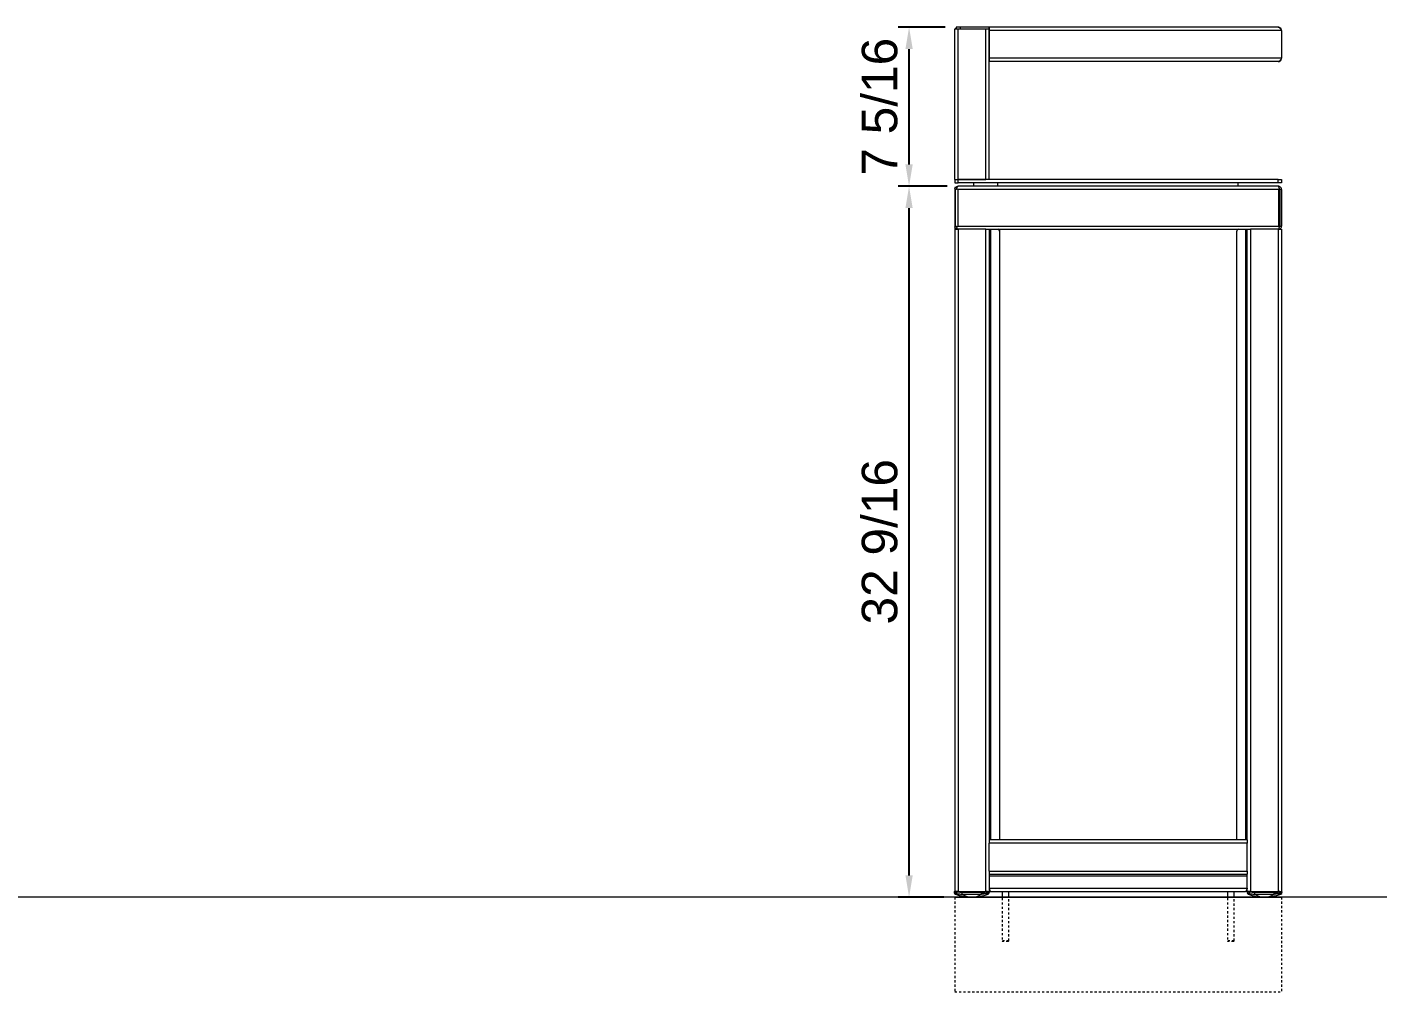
# Model space of a CAD drawing. Header units: inches. Extents: x -9 to 181, y -2 to 130.
# Drawn here: x 53 to 115.3, y 79.8 to 123.9 of the extents above; entities that cross this region are included whole.
import ezdxf

# ---------------------------------------------------------------- set-up
doc = ezdxf.new("R2010")
doc.units = ezdxf.units.IN
doc.linetypes.add('HIDDEN', pattern=[1.905, 1.27, -0.635])
for name, color, linetype, lineweight in [('ZANO_R', 7, 'Continuous', 0), ('ZANO_R_przerywana', 250, 'HIDDEN', 0), ('ZANO_W', 1, 'Continuous', 0)]:
    doc.layers.add(name, color=color, linetype=linetype, lineweight=lineweight)
doc.styles.get("Standard").update_dxf_attribs({"font": 'arial.ttf'})
doc.dimstyles.new('amerykanie', dxfattribs={"dimtxt": 50, "dimasz": 50, "dimexe": 0.5, "dimexo": 0.5, "dimgap": 1, "dimtad": 1, "dimdec": 0, "dimzin": 0, "dimlunit": 5, "dimtxsty": 'Standard', "dimcen": 0.09, "dimclrd": 1, "dimclre": 1, "dimclrt": 1, "dimazin": 0, "dimtfac": 1, "dimtdec": 0, "dimtmove": 0, "dimatfit": 3, "dimfxl": 1, "dimtzin": 0, "dimarcsym": 1})

# ---------------------------------------------------------------- blocks, each defined once
blk = doc.blocks.new('*D378')
at = {"layer": 'ZANO_W', "color": 1, "lineweight": -2}
for p, q in [((95.147, 116.649), (92.906, 116.649)), ((93.406, 85.103), (93.406, 115.649)), ((94.997, 84.103), (92.906, 84.103))]:
    blk.add_line(p, q, dxfattribs=at)
at = {"layer": 'ZANO_W', "color": 1}
for points in [[(93.573, 115.649), (93.24, 115.649), (93.406, 116.649)], [(93.24, 85.103), (93.573, 85.103), (93.406, 84.103)]]:
    blk.add_solid(points, dxfattribs=at)
at = {"layer": 'ZANO_W', "color": 1, "insert": (92.066, 100.376), "char_height": 1.625, "attachment_point": 5, "rotation": 90}
blk.add_mtext('32 9/16', dxfattribs=at)
blk = doc.blocks.new('*D379')
at = {"layer": 'ZANO_W', "color": 1, "lineweight": -2}
for p, q in [((95.056, 123.933), (92.906, 123.933)), ((93.406, 117.649), (93.406, 122.933)), ((95.147, 116.649), (92.906, 116.649))]:
    blk.add_line(p, q, dxfattribs=at)
at = {"layer": 'ZANO_W', "color": 1}
for points in [[(93.573, 122.933), (93.24, 122.933), (93.406, 123.933)], [(93.24, 117.649), (93.573, 117.649), (93.406, 116.649)]]:
    blk.add_solid(points, dxfattribs=at)
at = {"layer": 'ZANO_W', "color": 1, "insert": (92.066, 120.291), "char_height": 1.625, "attachment_point": 5, "rotation": 90}
blk.add_mtext('7 5/16', dxfattribs=at)

msp = doc.modelspace()

# ---------------------------------------------------------------- linework, layer by layer
at = {"layer": 'ZANO_R'}
for p, q in [((95.55619, 123.93271), (95.55619, 123.85397)), ((95.76091, 123.93271), (95.55619, 123.93271)), ((95.76091, 123.85397), (95.76091, 123.93271)), ((97.07981, 123.93271), (95.76091, 123.93271)), ((97.07981, 123.85397), (97.07981, 123.93271)), ((97.09162, 123.93271), (97.07981, 123.93271)), ((97.09162, 123.78311), (97.09162, 123.93271)), ((110.30816, 123.93271), (97.09162, 123.93271)), ((95.49713, 116.96421), (95.49713, 123.85397)), ((95.49713, 123.85397), (95.65461, 123.85397)), ((95.65461, 116.96421), (95.65461, 123.85397)), ((95.65461, 123.85397), (96.91446, 123.85397)), ((96.91446, 116.96421), (96.91446, 123.85397)), ((96.91446, 123.85397), (97.03739, 123.85397)), ((97.07981, 123.85397), (97.03739, 123.85397)), ((97.07194, 116.96421), (97.07194, 123.85397)), ((97.09162, 123.85397), (97.07981, 123.85397)), ((97.09162, 122.50752), (97.09162, 123.78311)), ((110.45776, 123.78311), (97.09162, 123.78311)), ((110.45776, 123.78311), (110.45776, 122.50752)), ((110.45776, 122.50752), (97.09162, 122.50752)), ((97.09162, 122.35791), (97.09162, 122.50752)), ((110.3012, 122.35791), (97.09162, 122.35791)), ((110.30816, 122.35791), (110.3012, 122.35791)), ((95.49713, 116.96421), (95.65461, 116.96421)), ((95.49713, 116.96421), (95.49713, 116.80673)), ((95.49713, 116.80673), (95.65461, 116.80673)), ((95.53459, 116.59807), (95.49713, 116.59807)), ((95.49713, 116.59807), (95.49713, 116.51933)), ((95.49713, 116.51933), (95.49713, 116.49964)), ((95.49713, 116.49964), (95.49713, 114.83035)), ((95.51682, 116.49964), (95.51342, 116.49964)), ((95.51342, 116.49964), (95.51342, 114.83035)), ((95.51682, 116.49964), (95.51682, 114.83035)), ((95.57587, 116.49964), (95.51682, 116.49964)), ((95.6428, 116.49964), (95.6428, 114.83035)), ((110.31209, 116.49964), (95.6428, 116.49964)), ((110.30816, 116.64925), (95.64674, 116.64925)), ((95.65461, 116.96421), (96.91446, 116.96421)), ((95.65461, 116.80673), (95.65461, 116.96421)), ((110.30028, 116.96421), (95.65461, 116.96421)), ((110.30028, 116.80673), (95.65461, 116.80673)), ((96.37138, 116.64925), (96.37138, 116.80673)), ((97.46564, 116.64925), (97.46564, 116.80673)), ((97.47548, 116.64925), (97.47548, 116.80673)), ((108.47942, 116.64925), (108.47942, 116.80673)), ((110.30028, 116.80673), (110.30028, 116.96421)), ((110.30028, 116.96421), (110.45776, 116.96421)), ((110.45776, 116.80673), (110.30028, 116.80673)), ((110.31209, 116.49964), (110.31209, 114.83035)), ((110.37902, 116.49964), (110.37902, 114.83035)), ((110.37902, 116.49964), (110.38522, 116.49964)), ((110.38522, 116.49964), (110.38522, 114.83035)), ((110.44148, 116.49964), (110.38522, 116.49964)), ((110.45776, 116.96421), (110.45776, 116.80673)), ((110.45776, 116.49964), (110.45776, 114.83035)), ((95.49713, 114.83035), (95.49713, 114.70043)), ((95.57587, 114.70043), (95.49713, 114.70043)), ((95.49713, 114.68075), (95.49713, 84.36579)), ((95.49713, 114.68075), (95.64674, 114.68075)), ((95.51682, 114.83035), (95.51342, 114.83035)), ((95.51682, 114.83035), (95.57587, 114.83035)), ((95.57587, 114.70043), (95.57587, 114.68075)), ((95.6428, 114.83035), (110.31209, 114.83035)), ((95.64674, 114.68075), (95.64674, 84.36579)), ((96.92233, 114.68075), (95.64674, 114.68075)), ((96.92233, 84.36579), (96.92233, 114.68075)), ((96.92233, 114.68075), (97.07194, 114.68075)), ((97.07194, 114.68075), (108.88296, 114.68075)), ((97.07194, 114.68075), (97.07194, 86.72799)), ((97.1428, 86.72799), (97.1428, 114.68075)), ((97.54438, 114.68075), (97.54438, 114.60201)), ((97.54438, 114.60201), (97.54438, 86.72799)), ((108.41052, 114.68075), (108.41052, 114.60201)), ((108.41052, 86.72799), (108.41052, 114.60201)), ((108.81209, 114.68075), (108.81209, 86.72799)), ((108.88296, 86.72799), (108.88296, 114.68075)), ((108.88296, 114.68075), (109.03257, 114.68075)), ((110.30816, 114.68075), (109.03257, 114.68075)), ((109.03257, 114.68075), (109.03257, 84.36579)), ((110.30816, 114.68075), (110.30816, 84.36579)), ((110.30816, 114.68075), (110.45776, 114.68075)), ((110.37902, 114.83035), (110.38522, 114.83035)), ((110.38522, 114.83035), (110.44148, 114.83035)), ((110.45776, 114.68075), (110.45776, 84.36579)), ((97.07194, 86.72799), (97.07194, 86.57838)), ((108.88296, 86.72799), (97.07194, 86.72799)), ((97.07194, 85.30279), (97.07194, 86.57838)), ((108.88296, 86.57838), (97.07194, 86.57838)), ((108.88296, 86.72799), (108.88296, 86.57838)), ((108.88296, 85.30279), (108.88296, 86.57838)), ((97.07194, 85.30279), (97.07194, 85.15319)), ((97.07194, 85.30279), (108.88296, 85.30279)), ((108.88296, 85.30279), (108.88296, 85.15319)), ((97.07194, 85.15319), (108.88296, 85.15319)), ((97.07194, 85.15319), (97.07194, 84.36579)), ((97.07194, 85.08232), (108.88296, 85.08232)), ((108.88296, 84.36579), (108.88296, 85.15319)), ((95.47745, 84.35594), (95.47745, 84.34445)), ((95.47745, 84.35594), (95.49713, 84.35594)), ((95.49713, 84.36579), (95.48729, 84.36579)), ((95.51294, 84.36579), (95.49713, 84.36579)), ((95.49713, 84.35594), (95.61524, 84.35594)), ((95.49713, 84.35594), (95.49713, 84.34445)), ((95.49713, 84.10302), (110.45776, 84.10302)), ((95.57982, 84.36579), (95.51294, 84.36579)), ((95.64674, 84.36579), (95.57982, 84.36579)), ((95.59906, 84.27018), (95.61524, 84.34445)), ((95.61524, 84.35594), (95.61524, 84.36579)), ((95.61524, 84.35594), (96.95383, 84.35594)), ((95.61524, 84.34445), (95.61524, 84.35594)), ((95.64674, 84.36579), (96.92233, 84.36579)), ((96.72745, 84.31967), (95.84162, 84.31967)), ((95.84162, 84.24667), (95.84162, 84.31967)), ((95.84162, 84.24667), (96.72745, 84.24667)), ((96.72745, 84.24667), (96.72745, 84.31967)), ((96.98925, 84.36579), (96.92233, 84.36579)), ((96.95383, 84.35594), (96.95383, 84.36579)), ((96.95383, 84.34445), (96.95383, 84.35594)), ((97.07194, 84.35594), (96.95383, 84.35594)), ((96.97001, 84.27018), (96.95383, 84.34445)), ((96.98925, 84.36579), (97.05613, 84.36579)), ((97.07194, 84.36579), (97.05613, 84.36579)), ((97.07194, 84.51539), (108.88296, 84.51539)), ((97.07194, 84.35594), (97.07194, 84.34445)), ((97.1428, 84.36579), (108.81209, 84.36579)), ((97.662, 84.36579), (97.662, 84.10302)), ((97.97794, 84.10302), (97.97794, 84.36579)), ((107.97696, 84.36579), (107.97696, 84.10302)), ((108.2929, 84.10302), (108.2929, 84.36579)), ((108.89876, 84.36579), (108.88296, 84.36579)), ((108.88296, 84.35594), (109.00107, 84.35594)), ((108.88296, 84.35594), (108.88296, 84.34445)), ((108.96565, 84.36579), (108.89876, 84.36579)), ((109.03257, 84.36579), (108.96565, 84.36579)), ((108.98489, 84.27018), (109.00107, 84.34445)), ((109.00107, 84.35594), (109.00107, 84.36579)), ((109.00107, 84.35594), (110.33965, 84.35594)), ((109.00107, 84.34445), (109.00107, 84.35594)), ((109.03257, 84.36579), (110.30816, 84.36579)), ((109.22745, 84.24667), (109.22745, 84.31967)), ((110.11328, 84.31967), (109.22745, 84.31967)), ((109.22745, 84.24667), (110.11328, 84.24667)), ((110.11328, 84.24667), (110.11328, 84.31967)), ((110.37508, 84.36579), (110.30816, 84.36579)), ((110.33965, 84.35594), (110.33965, 84.36579)), ((110.33965, 84.34445), (110.33965, 84.35594)), ((110.45776, 84.35594), (110.33965, 84.35594)), ((110.35583, 84.27018), (110.33965, 84.34445)), ((110.37508, 84.36579), (110.44196, 84.36579)), ((110.45776, 84.36579), (110.44196, 84.36579)), ((110.45776, 84.36579), (110.46761, 84.36579)), ((110.45776, 84.35594), (110.45776, 84.34445)), ((110.47745, 84.35594), (110.45776, 84.35594)), ((110.47745, 84.35594), (110.47745, 84.34445))]:
    msp.add_line(p, q, dxfattribs=at)
msp.add_lwpolyline([(115.27646, 84.10302), (-9.20542, 84.10302)], dxfattribs=at)
for centre, radius, start, end in [((95.64674, 123.78311), 0.14961, 127.2477809, 151.7262864), ((97.46564, 114.60201), 0.07874, 0, 90), ((108.48926, 114.60201), 0.07874, 90, 180), ((95.48729, 84.35594), 0.00984, 90, 180), ((95.55376, 84.34469), 0.07631, 180.1838762, 229.7988713), ((95.55619, 84.31967), 0.07874, 180, 247.9756872), ((95.50698, 84.35594), 0.00984, 90, 180), ((95.57439, 84.34505), 0.07726, 180.4462962, 255.7075147), ((95.57587, 84.31967), 0.07874, 180, 247.9756872), ((96.26485, 86.07152), 1.9685, 247.9756872, 270), ((96.28454, 86.07152), 1.9685, 247.9756872, 270), ((96.26485, 86.07152), 1.9685, 270, 270.2864801), ((96.28454, 86.07152), 1.9685, 270, 292.0243128), ((96.99468, 84.34505), 0.07726, 284.2924853, 359.5537038), ((96.9932, 84.31967), 0.07874, 292.0243128, 0), ((97.06209, 84.35594), 0.00984, 0, 90), ((108.8928, 84.35594), 0.00984, 90, 180), ((108.96022, 84.34505), 0.07726, 180.4462962, 255.7075147), ((108.9617, 84.31967), 0.07874, 180, 247.9756872), ((109.67036, 86.07152), 1.9685, 247.9756872, 270), ((109.67036, 86.07152), 1.9685, 270, 292.0243128), ((109.69005, 86.07152), 1.9685, 269.71352, 270), ((109.69005, 86.07152), 1.9685, 270, 292.0243128), ((110.38051, 84.34505), 0.07726, 284.2924853, 359.5537038), ((110.37902, 84.31967), 0.07874, 292.0243128, 0), ((110.39871, 84.31967), 0.07874, 292.0243128, 0), ((110.44792, 84.35594), 0.00984, 0, 90), ((110.40114, 84.34469), 0.07631, 310.2011318, 359.8161238), ((110.46761, 84.35594), 0.00984, 0, 90)]:
    msp.add_arc(centre, radius, start, end, dxfattribs=at)
for centre, start_param, end_param in [((96.28454, 86.07152), 2.75719588, 3.14159265), ((96.26485, 86.07152), 3.1165901, 3.14159265), ((96.26485, 86.07152), 3.14159265, 3.14784177), ((96.28454, 86.07152), 3.14159265, 3.52598943), ((109.67036, 86.07152), 2.75719588, 3.14159265), ((109.67036, 86.07152), 3.14159265, 3.52598943), ((109.69005, 86.07152), 3.13534262, 3.14159265), ((109.69005, 86.07152), 3.14159265, 3.16659526)]:
    msp.add_ellipse(centre, major_axis=(0, 1.9685), ratio=0.6, start_param=start_param, end_param=end_param, dxfattribs=at)
for points, knots in [([(110.30816, 123.93271), (110.32086, 123.93038), (110.34627, 123.92571), (110.3844, 123.88982), (110.42158, 123.84), (110.44603, 123.80157), (110.45776, 123.78311)], [0, 0, 0, 0, 0.25466154, 0.50955327, 0.76444622, 1, 1, 1, 1]), ([(95.50636, 116.55136), (95.50632, 116.55125), (95.50313, 116.54259), (95.49972, 116.52964), (95.49751, 116.51252), (95.49714, 116.50406), (95.49713, 116.49976), (95.49713, 116.49964)], [0, 0, 0, 0, 0.006449371, 0.513933719, 0.753226314, 0.993385792, 1, 1, 1, 1]), ([(95.50636, 116.55136), (95.51411, 116.56721), (95.52964, 116.59895), (95.57192, 116.63247), (95.61318, 116.64762), (95.63871, 116.64886), (95.64674, 116.64925)], [0, 0, 0, 0, 0.28885974, 0.5781398, 0.86741959, 1, 1, 1, 1]), ([(95.51342, 116.49964), (95.51237, 116.50597), (95.51038, 116.51795), (95.50809, 116.5352), (95.50691, 116.54617), (95.50636, 116.55136)], [0, 0, 0, 0, 0.37106786, 0.70223561, 1, 1, 1, 1]), ([(95.5918, 116.55136), (95.59015, 116.54547), (95.58528, 116.52804), (95.57962, 116.51096), (95.57587, 116.49964)], [0, 0, 0, 0, 0.337390806, 1, 1, 1, 1]), ([(95.5918, 116.55136), (95.59709, 116.56721), (95.60768, 116.59895), (95.62357, 116.63247), (95.63663, 116.64762), (95.64432, 116.64886), (95.64674, 116.64925)], [0, 0, 0, 0, 0.28885974, 0.5781398, 0.86741959, 1, 1, 1, 1]), ([(95.6428, 116.49964), (95.64269, 116.49976), (95.63491, 116.50764), (95.61936, 116.5234), (95.60249, 116.5405), (95.59338, 116.54975), (95.5918, 116.55136)], [0, 0, 0, 0, 0.00661452, 0.45272255, 0.90464201, 1, 1, 1, 1]), ([(110.3631, 116.55136), (110.35781, 116.56721), (110.34721, 116.59895), (110.33133, 116.63247), (110.31827, 116.64762), (110.31058, 116.64886), (110.30816, 116.64925)], [0, 0, 0, 0, 0.28885974, 0.5781398, 0.86741959, 1, 1, 1, 1]), ([(110.44854, 116.55136), (110.44078, 116.56721), (110.42525, 116.59895), (110.38298, 116.63247), (110.34172, 116.64762), (110.31618, 116.64886), (110.30816, 116.64925)], [0, 0, 0, 0, 0.28885974, 0.5781398, 0.86741959, 1, 1, 1, 1]), ([(110.3631, 116.55136), (110.36151, 116.54975), (110.3525, 116.5406), (110.33564, 116.5235), (110.32009, 116.50774), (110.31221, 116.49976), (110.31209, 116.49964)], [0, 0, 0, 0, 0.09535794, 0.54138943, 0.99338548, 1, 1, 1, 1]), ([(110.37902, 116.49964), (110.37692, 116.50597), (110.37292, 116.51795), (110.36761, 116.5352), (110.36455, 116.54617), (110.3631, 116.55136)], [0, 0, 0, 0, 0.37106786, 0.70223561, 1, 1, 1, 1]), ([(110.44854, 116.55136), (110.44791, 116.54547), (110.44605, 116.52804), (110.4433, 116.51096), (110.44148, 116.49964)], [0, 0, 0, 0, 0.337390806, 1, 1, 1, 1]), ([(110.45776, 116.49964), (110.45776, 116.49976), (110.45776, 116.50764), (110.45647, 116.5234), (110.45241, 116.5405), (110.44912, 116.54975), (110.44854, 116.55136)], [0, 0, 0, 0, 0.006614523, 0.452722551, 0.904642013, 1, 1, 1, 1]), ([(95.49713, 114.83035), (95.49713, 114.83024), (95.49714, 114.82669), (95.49768, 114.8124), (95.50066, 114.79513), (95.50531, 114.78166), (95.50636, 114.77864)], [0, 0, 0, 0, 0.00661574, 0.20383935, 0.8213788, 1, 1, 1, 1]), ([(95.50636, 114.77864), (95.50698, 114.78452), (95.50884, 114.80195), (95.5116, 114.81903), (95.51342, 114.83035)], [0, 0, 0, 0, 0.33739081, 1, 1, 1, 1]), ([(95.64674, 114.68075), (95.62916, 114.68255), (95.59398, 114.68616), (95.54791, 114.71428), (95.51946, 114.74775), (95.50949, 114.77126), (95.50636, 114.77864)], [0, 0, 0, 0, 0.28924009, 0.5785212, 0.8678025, 1, 1, 1, 1]), ([(95.57587, 114.83035), (95.57798, 114.82402), (95.58197, 114.81205), (95.58728, 114.79479), (95.59035, 114.78383), (95.5918, 114.77864)], [0, 0, 0, 0, 0.37106786, 0.70223561, 1, 1, 1, 1]), ([(95.5918, 114.77864), (95.59338, 114.78025), (95.60239, 114.78939), (95.61926, 114.80649), (95.63481, 114.82225), (95.64269, 114.83024), (95.6428, 114.83035)], [0, 0, 0, 0, 0.095357941, 0.541389434, 0.993385481, 1, 1, 1, 1]), ([(95.64674, 114.68075), (95.64144, 114.68255), (95.63084, 114.68616), (95.61494, 114.71428), (95.6019, 114.74775), (95.59421, 114.77126), (95.5918, 114.77864)], [0, 0, 0, 0, 0.28924009, 0.5785212, 0.8678025, 1, 1, 1, 1]), ([(110.30816, 114.68075), (110.31346, 114.68255), (110.32406, 114.68616), (110.33995, 114.71428), (110.353, 114.74775), (110.36069, 114.77126), (110.3631, 114.77864)], [0, 0, 0, 0, 0.28924009, 0.5785212, 0.8678025, 1, 1, 1, 1]), ([(110.30816, 114.68075), (110.32574, 114.68255), (110.36092, 114.68616), (110.40699, 114.71428), (110.43543, 114.74775), (110.44541, 114.77126), (110.44854, 114.77864)], [0, 0, 0, 0, 0.28924009, 0.5785212, 0.8678025, 1, 1, 1, 1]), ([(110.31209, 114.83035), (110.31221, 114.83024), (110.31999, 114.82235), (110.33554, 114.8066), (110.35241, 114.78949), (110.36151, 114.78025), (110.3631, 114.77864)], [0, 0, 0, 0, 0.00661452, 0.45272255, 0.90464201, 1, 1, 1, 1]), ([(110.3631, 114.77864), (110.36475, 114.78452), (110.36962, 114.80195), (110.37528, 114.81903), (110.37902, 114.83035)], [0, 0, 0, 0, 0.33739081, 1, 1, 1, 1]), ([(110.44148, 114.83035), (110.44253, 114.82402), (110.44452, 114.81205), (110.44681, 114.79479), (110.44798, 114.78383), (110.44854, 114.77864)], [0, 0, 0, 0, 0.37106786, 0.70223561, 1, 1, 1, 1]), ([(110.44854, 114.77864), (110.44912, 114.78025), (110.45237, 114.78939), (110.45646, 114.80649), (110.45776, 114.82225), (110.45776, 114.83024), (110.45776, 114.83035)], [0, 0, 0, 0, 0.09535794, 0.54138943, 0.99338548, 1, 1, 1, 1]), ([(95.4969, 84.34769), (95.49077, 84.34733), (95.47967, 84.34669), (95.47814, 84.34514), (95.47745, 84.34445)], [0, 0, 0, 0, 0.55221584, 1, 1, 1, 1]), ([(95.47745, 84.34445), (95.47745, 84.33732), (95.47745, 84.32298), (95.47745, 84.32077), (95.47745, 84.31967)], [0, 0, 0, 0, 0.497169168, 1, 1, 1, 1]), ([(95.61524, 84.34445), (95.60231, 84.34529), (95.57629, 84.34698), (95.54149, 84.34804), (95.51507, 84.34789), (95.49966, 84.34665), (95.49792, 84.34513), (95.49713, 84.34445)], [0, 0, 0, 0, 0.20941062, 0.4212376, 0.62911348, 0.83392289, 1, 1, 1, 1]), ([(95.49713, 84.34445), (95.49713, 84.33732), (95.49713, 84.32298), (95.49713, 84.32077), (95.49713, 84.31967)], [0, 0, 0, 0, 0.497169168, 1, 1, 1, 1]), ([(95.52666, 84.24667), (95.52858, 84.24688), (95.53049, 84.2471), (95.53244, 84.25586), (95.53245, 84.25587)], [0, 0, 0, 0, 0.99864473, 1, 1, 1, 1]), ([(95.54635, 84.24667), (95.54827, 84.24789), (95.55123, 84.24976), (95.55425, 84.26485), (95.55532, 84.27018)], [0, 0, 0, 0, 0.646614596, 1, 1, 1, 1]), ([(95.55532, 84.27018), (95.55574, 84.27087), (95.55668, 84.27243), (95.56264, 84.27368), (95.57241, 84.27383), (95.58504, 84.27277), (95.59442, 84.27104), (95.59906, 84.27018)], [0, 0, 0, 0, 0.16489329, 0.37005822, 0.57928457, 0.79183883, 1, 1, 1, 1]), ([(95.59906, 84.27018), (95.65101, 84.26122), (95.73138, 84.24735), (95.81282, 84.24685), (95.84162, 84.24667)], [0, 0, 0, 0, 0.646425189, 1, 1, 1, 1]), ([(95.84162, 84.31967), (95.80378, 84.32075), (95.72766, 84.32293), (95.65286, 84.33725), (95.61524, 84.34445)], [0, 0, 0, 0, 0.49707263, 1, 1, 1, 1]), ([(96.72745, 84.31967), (96.76529, 84.32075), (96.84141, 84.32293), (96.91621, 84.33725), (96.95383, 84.34445)], [0, 0, 0, 0, 0.497072627, 1, 1, 1, 1]), ([(96.97001, 84.27018), (96.91806, 84.26122), (96.83769, 84.24735), (96.75625, 84.24685), (96.72745, 84.24667)], [0, 0, 0, 0, 0.646425189, 1, 1, 1, 1]), ([(96.95383, 84.34445), (96.96676, 84.34529), (96.99278, 84.34698), (97.02758, 84.34804), (97.054, 84.34789), (97.06941, 84.34665), (97.07115, 84.34513), (97.07194, 84.34445)], [0, 0, 0, 0, 0.209410622, 0.421237596, 0.629113475, 0.833922888, 1, 1, 1, 1]), ([(97.01375, 84.27018), (97.01333, 84.27087), (97.01239, 84.27243), (97.00643, 84.27368), (96.99666, 84.27383), (96.98403, 84.27277), (96.97465, 84.27104), (96.97001, 84.27018)], [0, 0, 0, 0, 0.16489329, 0.37005822, 0.57928457, 0.79183883, 1, 1, 1, 1]), ([(97.02272, 84.24667), (97.02081, 84.24789), (97.01784, 84.24976), (97.01482, 84.26485), (97.01375, 84.27018)], [0, 0, 0, 0, 0.6466146, 1, 1, 1, 1]), ([(97.07194, 84.51539), (97.07724, 84.49782), (97.08784, 84.46268), (97.10374, 84.41639), (97.11963, 84.38249), (97.13269, 84.36742), (97.14038, 84.36618), (97.1428, 84.36579)], [0, 0, 0, 0, 0.224275446, 0.448582702, 0.672890111, 0.897197309, 1, 1, 1, 1]), ([(97.07194, 84.51539), (97.07258, 84.50484), (97.07339, 84.4916), (97.08136, 84.48158), (97.08297, 84.47956)], [0, 0, 0, 0, 0.797488, 1, 1, 1, 1]), ([(97.07194, 84.38416), (97.08727, 84.37728), (97.11002, 84.36708), (97.13474, 84.3661), (97.1428, 84.36579)], [0, 0, 0, 0, 0.67391904, 1, 1, 1, 1]), ([(97.07194, 84.34445), (97.07194, 84.33732), (97.07194, 84.32298), (97.07194, 84.32077), (97.07194, 84.31967)], [0, 0, 0, 0, 0.497169168, 1, 1, 1, 1]), ([(108.88296, 84.51539), (108.87766, 84.49782), (108.86706, 84.46268), (108.85116, 84.41639), (108.83526, 84.38249), (108.82221, 84.36742), (108.81451, 84.36618), (108.81209, 84.36579)], [0, 0, 0, 0, 0.22427545, 0.4485827, 0.67289011, 0.89719731, 1, 1, 1, 1]), ([(108.88296, 84.38416), (108.86763, 84.37728), (108.84488, 84.36708), (108.82016, 84.3661), (108.81209, 84.36579)], [0, 0, 0, 0, 0.67391904, 1, 1, 1, 1]), ([(108.88296, 84.51539), (108.88232, 84.50484), (108.88151, 84.4916), (108.87354, 84.48158), (108.87193, 84.47956)], [0, 0, 0, 0, 0.797488, 1, 1, 1, 1]), ([(109.00107, 84.34445), (108.98814, 84.34529), (108.96212, 84.34698), (108.92731, 84.34804), (108.9009, 84.34789), (108.88549, 84.34665), (108.88374, 84.34513), (108.88296, 84.34445)], [0, 0, 0, 0, 0.20941062, 0.4212376, 0.62911348, 0.83392289, 1, 1, 1, 1]), ([(108.88296, 84.34445), (108.88296, 84.33732), (108.88296, 84.32298), (108.88296, 84.32077), (108.88296, 84.31967)], [0, 0, 0, 0, 0.497169168, 1, 1, 1, 1]), ([(108.93217, 84.24667), (108.93409, 84.24789), (108.93706, 84.24976), (108.94008, 84.26485), (108.94115, 84.27018)], [0, 0, 0, 0, 0.646614596, 1, 1, 1, 1]), ([(108.94115, 84.27018), (108.94157, 84.27087), (108.94251, 84.27243), (108.94847, 84.27368), (108.95824, 84.27383), (108.97087, 84.27277), (108.98025, 84.27104), (108.98489, 84.27018)], [0, 0, 0, 0, 0.16489329, 0.37005822, 0.57928457, 0.79183883, 1, 1, 1, 1]), ([(108.98489, 84.27018), (109.03684, 84.26122), (109.11721, 84.24735), (109.19865, 84.24685), (109.22745, 84.24667)], [0, 0, 0, 0, 0.646425189, 1, 1, 1, 1]), ([(109.22745, 84.31967), (109.18961, 84.32075), (109.11349, 84.32293), (109.03869, 84.33725), (109.00107, 84.34445)], [0, 0, 0, 0, 0.49707263, 1, 1, 1, 1]), ([(110.11328, 84.31967), (110.15111, 84.32075), (110.22724, 84.32293), (110.30204, 84.33725), (110.33965, 84.34445)], [0, 0, 0, 0, 0.497072627, 1, 1, 1, 1]), ([(110.35583, 84.27018), (110.30388, 84.26122), (110.22352, 84.24735), (110.14207, 84.24685), (110.11328, 84.24667)], [0, 0, 0, 0, 0.646425189, 1, 1, 1, 1]), ([(110.33965, 84.34445), (110.35259, 84.34529), (110.37861, 84.34698), (110.41341, 84.34804), (110.43982, 84.34789), (110.45523, 84.34665), (110.45698, 84.34513), (110.45776, 84.34445)], [0, 0, 0, 0, 0.209410622, 0.421237596, 0.629113475, 0.833922888, 1, 1, 1, 1]), ([(110.39958, 84.27018), (110.39916, 84.27087), (110.39821, 84.27243), (110.39226, 84.27368), (110.38248, 84.27383), (110.36986, 84.27277), (110.36048, 84.27104), (110.35583, 84.27018)], [0, 0, 0, 0, 0.16489329, 0.37005822, 0.57928457, 0.79183883, 1, 1, 1, 1]), ([(110.40855, 84.24667), (110.40663, 84.24789), (110.40367, 84.24976), (110.40065, 84.26485), (110.39958, 84.27018)], [0, 0, 0, 0, 0.6466146, 1, 1, 1, 1]), ([(110.42824, 84.24667), (110.42632, 84.24688), (110.4244, 84.2471), (110.42245, 84.25586), (110.42245, 84.25587)], [0, 0, 0, 0, 0.99864473, 1, 1, 1, 1]), ([(110.45776, 84.34445), (110.45776, 84.33732), (110.45776, 84.32298), (110.45776, 84.32077), (110.45776, 84.31967)], [0, 0, 0, 0, 0.497169168, 1, 1, 1, 1]), ([(110.458, 84.34769), (110.46413, 84.34733), (110.47523, 84.34669), (110.47676, 84.34514), (110.47745, 84.34445)], [0, 0, 0, 0, 0.552215838, 1, 1, 1, 1]), ([(110.47745, 84.34445), (110.47745, 84.33732), (110.47745, 84.32298), (110.47745, 84.32077), (110.47745, 84.31967)], [0, 0, 0, 0, 0.497169168, 1, 1, 1, 1])]:
    msp.add_open_spline(points, degree=3, knots=knots, dxfattribs=at)
for points in [[(110.45776, 123.78311), (110.45551, 123.80271), (110.45102, 123.84192), (110.41642, 123.89137), (110.36697, 123.92597), (110.32776, 123.93047), (110.30816, 123.93271)], [(110.45776, 122.50752), (110.44472, 122.48791), (110.41862, 122.44871), (110.37948, 122.39925), (110.34034, 122.36466), (110.31424, 122.36016), (110.3012, 122.35791)], [(110.30816, 122.35791), (110.32776, 122.36016), (110.36697, 122.36466), (110.41642, 122.39925), (110.45102, 122.44871), (110.45551, 122.48791), (110.45776, 122.50752)]]:
    msp.add_open_spline(points, degree=3, dxfattribs=at)
at = {"layer": 'ZANO_R_przerywana', "ltscale": 0.05}
for p, q in [((95.49713, 84.10302), (95.49713, 79.77231)), ((97.662, 84.06365), (97.662, 82.11)), ((97.97794, 82.11), (97.97794, 84.06365)), ((107.97696, 84.06365), (107.97696, 82.11)), ((108.2929, 82.11), (108.2929, 84.06365)), ((110.45776, 84.10302), (110.45776, 79.77231)), ((97.662, 82.11), (97.68967, 82.08232)), ((97.97794, 82.11), (97.662, 82.11)), ((97.95026, 82.08232), (97.68967, 82.08232)), ((97.95026, 82.08232), (97.97794, 82.11)), ((107.97696, 82.11), (108.00463, 82.08232)), ((108.2929, 82.11), (107.97696, 82.11)), ((108.26522, 82.08232), (108.00463, 82.08232)), ((108.26522, 82.08232), (108.2929, 82.11)), ((95.49713, 79.77231), (110.45776, 79.77231))]:
    msp.add_line(p, q, dxfattribs=at)

# ---------------------------------------------------------------- dimensions: what is measured, and where the dimension line sits
at = {"layer": 'ZANO_W'}
for base, p1, p2, picture, middle in [((93.40631, 123.93271), (95.64674, 116.64925), (95.55619, 123.93271), '*D379', (92.0661, 120.29098)), ((93.40631, 116.64925), (95.49713, 84.10302), (95.64674, 116.64925), '*D378', (92.06555, 100.37613))]:
    dim = msp.add_linear_dim(base=base, p1=p1, p2=p2, angle=90, dimstyle='amerykanie', override={"dimtxt": 1.625, "dimasz": 1, "dimgap": 0.5, "dimdec": 4, "dimaunit": 1, "dimadec": 1, "dimtdec": 4, "dimtmove": 1, "dimfrac": 2}, dxfattribs=at)
    dim.commit()
    dim.dimension.update_dxf_attribs({"geometry": picture, "text_midpoint": middle})

doc.saveas('drawing.dxf')
